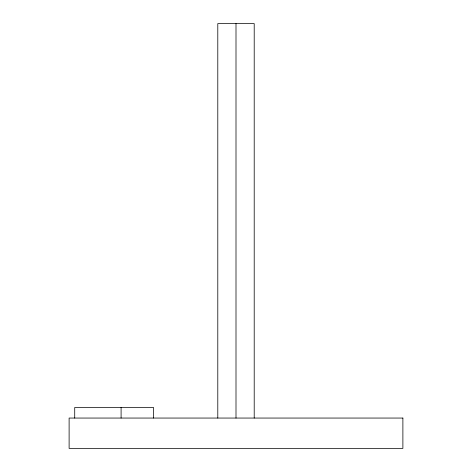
<?xml version="1.0" encoding="UTF-8"?>
<svg xmlns="http://www.w3.org/2000/svg" width="472" height="472" viewBox="0 0 472 472"><rect width="100%" height="100%" fill="white"/><g stroke="black" fill="none" stroke-linecap="round" stroke-linejoin="round"><path stroke-width="0.71" d="M254.207 418.056L254.207 23.6L217.793 23.6L217.793 418.056M236 23.6L236 418.056M153.547 418.056L153.547 407.489L74.718 407.489L74.718 418.056M121.092 407.489L121.092 418.056M402.887 418.056L69.113 418.056L69.113 448.4L402.887 448.4L402.887 418.056"/></g></svg>
